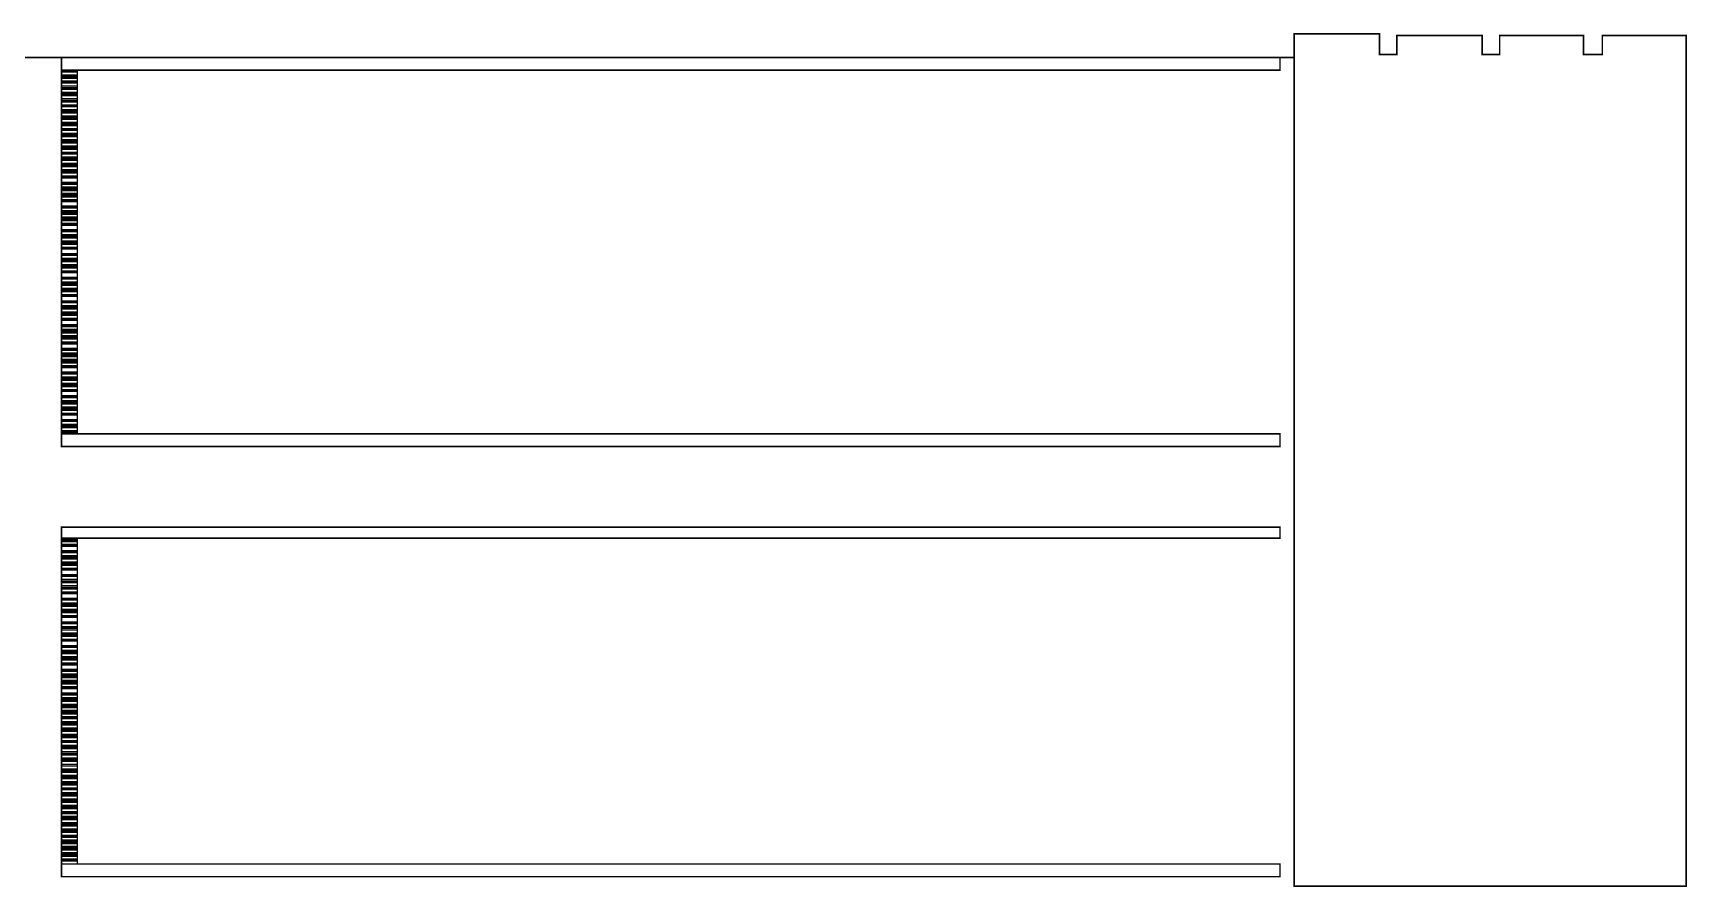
# Model space of a CAD drawing. Extents: x 36 to 176, y 113 to 255.
# Drawn here: x 65.65 to 109.95, y 130.41 to 153.27 of the extents above; entities that cross this region are included whole.
import ezdxf

# ---------------------------------------------------------------- set-up
doc = ezdxf.new("R2010")
doc.units = 0
doc.header["$MEASUREMENT"] = 0
doc.layers.add('C00-00-00-BLACK', color=7, linetype='Continuous')

msp = doc.modelspace()

# ---------------------------------------------------------------- linework, layer by layer
at = {"layer": 'C00-00-00-BLACK', "const_width": 0.0423}
for points in [[(109.926, 130.429), (99.4269, 130.429), (99.4269, 153.246), (101.713, 153.246), (101.713, 152.696), (102.179, 152.696), (102.179, 153.205), (104.465, 153.205), (104.465, 152.696), (104.931, 152.696), (104.931, 153.205), (107.174, 153.205), (107.174, 152.696), (107.681, 152.696), (107.681, 153.205), (109.926, 153.205), (109.926, 130.429)], [(66.4062, 152.612), (66.4062, 152.273), (99.0466, 152.273), (99.0466, 152.612), (66.4062, 152.612)], [(66.4062, 152.273), (66.4062, 142.536), (66.8306, 142.536), (66.8306, 152.273), (66.4062, 152.273)], [(66.4062, 142.536), (66.4062, 142.197), (99.0466, 142.197), (99.0466, 142.536), (66.4062, 142.536)], [(66.4062, 140.039), (66.4062, 139.743), (99.0466, 139.743), (99.0466, 140.039), (66.4062, 140.039)], [(66.4062, 139.743), (66.4062, 131.021), (66.8306, 131.021), (66.8306, 139.743), (66.4062, 139.743)], [(66.4062, 131.021), (66.4062, 130.683), (99.0466, 130.683), (99.0466, 131.021), (66.4062, 131.021)]]:
    msp.add_lwpolyline(points, close=True, dxfattribs=at)
for points in [[(99.4269, 152.612), (50.6166, 152.612), (41.1759, 150.199)], [(66.4062, 152.273), (66.5346, 152.273), (66.8306, 152.273)], [(66.4062, 152.231), (66.5759, 152.231), (66.8306, 152.231)], [(66.4062, 152.146), (66.6612, 152.146), (66.8306, 152.146)], [(66.4062, 152.104), (66.7025, 152.104), (66.8306, 152.104)], [(66.4062, 152.061), (66.7452, 152.061), (66.8306, 152.061)], [(66.4062, 151.977), (66.4916, 151.977), (66.8306, 151.977)], [(66.4062, 151.977), (66.5346, 151.977), (66.8306, 151.977)], [(66.4062, 151.934), (66.5759, 151.934), (66.8306, 151.934)], [(66.4062, 151.85), (66.6612, 151.85), (66.8306, 151.85)], [(66.4062, 151.807), (66.7025, 151.807), (66.8306, 151.807)], [(66.4062, 151.765), (66.7452, 151.765), (66.8306, 151.765)], [(66.4062, 151.681), (66.4916, 151.681), (66.8306, 151.681)], [(66.4062, 151.638), (66.5346, 151.638), (66.8306, 151.638)], [(66.4062, 151.595), (66.5759, 151.595), (66.8306, 151.595)], [(66.4062, 151.511), (66.6612, 151.511), (66.8306, 151.511)], [(66.4062, 151.468), (66.7025, 151.468), (66.8306, 151.468)], [(66.4062, 151.426), (66.7452, 151.426), (66.8306, 151.426)], [(66.4062, 151.342), (66.4916, 151.342), (66.8306, 151.342)], [(66.4062, 151.299), (66.5346, 151.299), (66.8306, 151.299)], [(66.4062, 151.299), (66.5759, 151.299), (66.8306, 151.299)], [(66.4062, 151.215), (66.6612, 151.215), (66.8306, 151.215)], [(66.4062, 151.172), (66.7025, 151.172), (66.8306, 151.172)], [(66.4062, 151.129), (66.7452, 151.129), (66.8306, 151.129)], [(66.4062, 151.045), (66.4916, 151.045), (66.8306, 151.045)], [(66.4062, 151.003), (66.5346, 151.003), (66.8306, 151.003)], [(66.4062, 150.961), (66.5759, 150.961), (66.8306, 150.961)], [(66.4062, 150.876), (66.6612, 150.876), (66.8306, 150.876)], [(66.4062, 150.833), (66.7025, 150.833), (66.8306, 150.833)], [(66.4062, 150.792), (66.7452, 150.792), (66.8306, 150.792)], [(66.4062, 150.706), (66.4916, 150.706), (66.8306, 150.706)], [(66.4062, 150.664), (66.5346, 150.664), (66.8306, 150.664)], [(66.4062, 150.664), (66.5759, 150.664), (66.8306, 150.664)], [(66.4062, 150.58), (66.6612, 150.58), (66.8306, 150.58)], [(66.4062, 150.537), (66.7025, 150.537), (66.8306, 150.537)], [(66.4062, 150.496), (66.7452, 150.496), (66.8306, 150.496)], [(66.4062, 150.41), (66.4916, 150.41), (66.8306, 150.41)], [(66.4062, 150.367), (66.5346, 150.367), (66.8306, 150.367)], [(66.4062, 150.326), (66.5759, 150.326), (66.8306, 150.326)], [(66.4062, 150.241), (66.6612, 150.241), (66.8306, 150.241)], [(66.4062, 150.199), (66.7025, 150.199), (66.8306, 150.199)], [(66.4062, 150.157), (66.7452, 150.157), (66.8306, 150.157)], [(66.4062, 150.071), (66.4916, 150.071), (66.8306, 150.071)], [(66.4062, 150.03), (66.5346, 150.03), (66.8306, 150.03)], [(66.4062, 150.03), (66.5759, 150.03), (66.8306, 150.03)], [(66.4062, 149.944), (66.6612, 149.944), (66.8306, 149.944)], [(66.4062, 149.903), (66.7025, 149.903), (66.8306, 149.903)], [(66.4062, 149.86), (66.7452, 149.86), (66.8306, 149.86)], [(66.4062, 149.775), (66.4916, 149.775), (66.8306, 149.775)], [(66.4062, 149.733), (66.5346, 149.733), (66.8306, 149.733)], [(66.4062, 149.691), (66.5759, 149.691), (66.8306, 149.691)], [(66.4062, 149.605), (66.6612, 149.605), (66.8306, 149.605)], [(66.4062, 149.564), (66.7025, 149.564), (66.8306, 149.564)], [(66.4062, 149.521), (66.7452, 149.521), (66.8306, 149.521)], [(66.4062, 149.437), (66.4916, 149.437), (66.8306, 149.437)], [(66.4062, 149.394), (66.5346, 149.394), (66.8306, 149.394)], [(66.4062, 149.394), (66.5759, 149.394), (66.8306, 149.394)], [(66.4062, 149.268), (66.6612, 149.268), (66.8306, 149.268)], [(66.4062, 149.268), (66.7025, 149.268), (66.8306, 149.268)], [(66.4062, 149.225), (66.7452, 149.225), (66.8306, 149.225)], [(66.4062, 149.141), (66.4916, 149.141), (66.8306, 149.141)], [(66.4062, 149.098), (66.5346, 149.098), (66.8306, 149.098)], [(66.4062, 149.056), (66.5759, 149.056), (66.8306, 149.056)], [(66.4062, 148.971), (66.6612, 148.971), (66.8306, 148.971)], [(66.4062, 148.929), (66.7025, 148.929), (66.8306, 148.929)], [(66.4062, 148.886), (66.7452, 148.886), (66.8306, 148.886)], [(66.4062, 148.802), (66.4916, 148.802), (66.8306, 148.802)], [(66.4062, 148.759), (66.5346, 148.759), (66.8306, 148.759)], [(66.4062, 148.759), (66.5759, 148.759), (66.8306, 148.759)], [(66.4062, 148.632), (66.6612, 148.632), (66.8306, 148.632)], [(66.4062, 148.632), (66.7025, 148.632), (66.8306, 148.632)], [(66.4062, 148.59), (66.7452, 148.59), (66.8306, 148.59)], [(66.4062, 148.506), (66.4916, 148.506), (66.8306, 148.506)], [(66.4062, 148.463), (66.5346, 148.463), (66.8306, 148.463)], [(66.4062, 148.42), (66.5759, 148.42), (66.8306, 148.42)], [(66.4062, 148.336), (66.6612, 148.336), (66.8306, 148.336)], [(66.4062, 148.293), (66.7025, 148.293), (66.8306, 148.293)], [(66.4062, 148.251), (66.7452, 148.251), (66.8306, 148.251)], [(66.4062, 148.167), (66.4916, 148.167), (66.8306, 148.167)], [(66.4062, 148.124), (66.5346, 148.124), (66.8306, 148.124)], [(66.4062, 148.124), (66.5759, 148.124), (66.8306, 148.124)], [(66.4062, 147.997), (66.6612, 147.997), (66.8306, 147.997)], [(66.4062, 147.997), (66.7025, 147.997), (66.8306, 147.997)], [(66.4062, 147.954), (66.7452, 147.954), (66.8306, 147.954)], [(66.4062, 147.87), (66.4916, 147.87), (66.8306, 147.87)], [(66.4062, 147.828), (66.5346, 147.828), (66.8306, 147.828)], [(66.4062, 147.786), (66.5759, 147.786), (66.8306, 147.786)], [(66.4062, 147.701), (66.6612, 147.701), (66.8306, 147.701)], [(66.4062, 147.658), (66.7025, 147.658), (66.8306, 147.658)], [(66.4062, 147.617), (66.7452, 147.617), (66.8306, 147.617)], [(66.4062, 147.531), (66.4916, 147.531), (66.8306, 147.531)], [(66.4062, 147.489), (66.5346, 147.489), (66.8306, 147.489)], [(66.4062, 147.489), (66.5759, 147.489), (66.8306, 147.489)], [(66.4062, 147.362), (66.6612, 147.362), (66.8306, 147.362)], [(66.4062, 147.362), (66.7025, 147.362), (66.8306, 147.362)], [(66.4062, 147.321), (66.7452, 147.321), (66.8306, 147.321)], [(66.4062, 147.235), (66.4916, 147.235), (66.8306, 147.235)], [(66.4062, 147.192), (66.5346, 147.192), (66.8306, 147.192)], [(66.4062, 147.151), (66.5759, 147.151), (66.8306, 147.151)], [(66.4062, 147.066), (66.6612, 147.066), (66.8306, 147.066)], [(66.4062, 147.024), (66.7025, 147.024), (66.8306, 147.024)], [(66.4062, 146.982), (66.7452, 146.982), (66.8306, 146.982)], [(66.4062, 146.896), (66.4916, 146.896), (66.8306, 146.896)], [(66.4062, 146.855), (66.5346, 146.855), (66.8306, 146.855)], [(66.4062, 146.855), (66.5759, 146.855), (66.8306, 146.855)], [(66.4062, 146.728), (66.6612, 146.728), (66.8306, 146.728)], [(66.4062, 146.728), (66.7025, 146.728), (66.8306, 146.728)], [(66.4062, 146.685), (66.7452, 146.685), (66.8306, 146.685)], [(66.4062, 146.6), (66.4916, 146.6), (66.8306, 146.6)], [(66.4062, 146.558), (66.5346, 146.558), (66.8306, 146.558)], [(66.4062, 146.516), (66.5759, 146.516), (66.8306, 146.516)], [(66.4062, 146.43), (66.6612, 146.43), (66.8306, 146.43)], [(66.4062, 146.389), (66.7025, 146.389), (66.8306, 146.389)], [(66.4062, 146.346), (66.7452, 146.346), (66.8306, 146.346)], [(66.4062, 146.262), (66.4916, 146.262), (66.8306, 146.262)], [(66.4062, 146.219), (66.5346, 146.219), (66.8306, 146.219)], [(66.4062, 146.219), (66.5759, 146.219), (66.8306, 146.219)], [(66.4062, 146.093), (66.6612, 146.093), (66.8306, 146.093)], [(66.4062, 146.093), (66.7025, 146.093), (66.8306, 146.093)], [(66.4062, 146.05), (66.7452, 146.05), (66.8306, 146.05)], [(66.4062, 145.966), (66.4916, 145.966), (66.8306, 145.966)], [(66.4062, 145.923), (66.5346, 145.923), (66.8306, 145.923)], [(66.4062, 145.881), (66.5759, 145.881), (66.8306, 145.881)], [(66.4062, 145.796), (66.6612, 145.796), (66.8306, 145.796)], [(66.4062, 145.754), (66.7025, 145.754), (66.8306, 145.754)], [(66.4062, 145.711), (66.7452, 145.711), (66.8306, 145.711)], [(66.4062, 145.627), (66.4916, 145.627), (66.8306, 145.627)], [(66.4062, 145.584), (66.5346, 145.584), (66.8306, 145.584)], [(66.4062, 145.584), (66.5759, 145.584), (66.8306, 145.584)], [(66.4062, 145.457), (66.6612, 145.457), (66.8306, 145.457)], [(66.4062, 145.457), (66.7025, 145.457), (66.8306, 145.457)], [(66.4062, 145.415), (66.7452, 145.415), (66.8306, 145.415)], [(66.4062, 145.331), (66.4916, 145.331), (66.8306, 145.331)], [(66.4062, 145.288), (66.5346, 145.288), (66.8306, 145.288)], [(66.4062, 145.245), (66.5759, 145.245), (66.8306, 145.245)], [(66.4062, 145.161), (66.6612, 145.161), (66.8306, 145.161)], [(66.4062, 145.118), (66.7025, 145.118), (66.8306, 145.118)], [(66.4062, 145.076), (66.7452, 145.076), (66.8306, 145.076)], [(66.4062, 144.992), (66.4916, 144.992), (66.8306, 144.992)], [(66.4062, 144.949), (66.5346, 144.949), (66.8306, 144.949)], [(66.4062, 144.949), (66.5759, 144.949), (66.8306, 144.949)], [(66.4062, 144.822), (66.6612, 144.822), (66.8306, 144.822)], [(66.4062, 144.822), (66.7025, 144.822), (66.8306, 144.822)], [(66.4062, 144.779), (66.7452, 144.779), (66.8306, 144.779)], [(66.4062, 144.695), (66.4916, 144.695), (66.8306, 144.695)], [(66.4062, 144.653), (66.5346, 144.653), (66.8306, 144.653)], [(66.4062, 144.611), (66.5759, 144.611), (66.8306, 144.611)], [(66.4062, 144.526), (66.6612, 144.526), (66.8306, 144.526)], [(66.4062, 144.483), (66.7025, 144.483), (66.8306, 144.483)], [(66.4062, 144.442), (66.7452, 144.442), (66.8306, 144.442)], [(66.4062, 144.356), (66.4916, 144.356), (66.8306, 144.356)], [(66.4062, 144.314), (66.5346, 144.314), (66.8306, 144.314)], [(66.4062, 144.314), (66.5759, 144.314), (66.8306, 144.314)], [(66.4062, 144.187), (66.6612, 144.187), (66.8306, 144.187)], [(66.4062, 144.187), (66.7025, 144.187), (66.8306, 144.187)], [(66.4062, 144.146), (66.7452, 144.146), (66.8306, 144.146)], [(66.4062, 144.06), (66.4916, 144.06), (66.8306, 144.06)], [(66.4062, 144.017), (66.5346, 144.017), (66.8306, 144.017)], [(66.4062, 143.976), (66.5759, 143.976), (66.8306, 143.976)], [(66.4062, 143.891), (66.6612, 143.891), (66.8306, 143.891)], [(66.4062, 143.849), (66.7025, 143.849), (66.8306, 143.849)], [(66.4062, 143.807), (66.7452, 143.807), (66.8306, 143.807)], [(66.4062, 143.721), (66.4916, 143.721), (66.8306, 143.721)], [(66.4062, 143.68), (66.5346, 143.68), (66.8306, 143.68)], [(66.4062, 143.68), (66.5759, 143.68), (66.8306, 143.68)], [(66.4062, 143.553), (66.6612, 143.553), (66.8306, 143.553)], [(66.4062, 143.553), (66.7025, 143.553), (66.8306, 143.553)], [(66.4062, 143.51), (66.7452, 143.51), (66.8306, 143.51)], [(66.4062, 143.425), (66.4916, 143.425), (66.8306, 143.425)], [(66.4062, 143.383), (66.5346, 143.383), (66.8306, 143.383)], [(66.4062, 143.341), (66.5759, 143.341), (66.8306, 143.341)], [(66.4062, 143.255), (66.6612, 143.255), (66.8306, 143.255)], [(66.4062, 143.214), (66.7025, 143.214), (66.8306, 143.214)], [(66.4062, 143.171), (66.7452, 143.171), (66.8306, 143.171)], [(66.4062, 143.087), (66.4916, 143.087), (66.8306, 143.087)], [(66.4062, 143.044), (66.5346, 143.044), (66.8306, 143.044)], [(66.4062, 143.044), (66.5759, 143.044), (66.8306, 143.044)], [(66.4062, 142.918), (66.6612, 142.918), (66.8306, 142.918)], [(66.4062, 142.918), (66.7025, 142.918), (66.8306, 142.918)], [(66.4062, 142.875), (66.7452, 142.875), (66.8306, 142.875)], [(66.4062, 142.791), (66.4916, 142.791), (66.8306, 142.791)], [(66.4062, 142.748), (66.5346, 142.748), (66.8306, 142.748)], [(66.4062, 142.706), (66.5759, 142.706), (66.8306, 142.706)], [(66.4062, 142.621), (66.6612, 142.621), (66.8306, 142.621)], [(66.4062, 142.579), (66.7025, 142.579), (66.8306, 142.579)], [(66.4062, 142.536), (66.7452, 142.536), (66.8306, 142.536)], [(66.4062, 139.7), (66.5346, 139.7), (66.8306, 139.7)], [(66.4062, 139.657), (66.5759, 139.657), (66.8306, 139.657)], [(66.4062, 139.573), (66.6612, 139.573), (66.8306, 139.573)], [(66.4062, 139.531), (66.7025, 139.531), (66.8306, 139.531)], [(66.4062, 139.531), (66.7452, 139.531), (66.8306, 139.531)], [(66.4062, 139.404), (66.4916, 139.404), (66.8306, 139.404)], [(66.4062, 139.404), (66.5346, 139.404), (66.8306, 139.404)], [(66.4062, 139.361), (66.5759, 139.361), (66.8306, 139.361)], [(66.4062, 139.277), (66.6612, 139.277), (66.8306, 139.277)], [(66.4062, 139.234), (66.7025, 139.234), (66.8306, 139.234)], [(66.4062, 139.192), (66.7452, 139.192), (66.8306, 139.192)], [(66.4062, 139.107), (66.4916, 139.107), (66.8306, 139.107)], [(66.4062, 139.065), (66.5346, 139.065), (66.8306, 139.065)], [(66.4062, 139.022), (66.5759, 139.022), (66.8306, 139.022)], [(66.4062, 138.938), (66.6612, 138.938), (66.8306, 138.938)], [(66.4062, 138.895), (66.7025, 138.895), (66.8306, 138.895)], [(66.4062, 138.895), (66.7452, 138.895), (66.8306, 138.895)], [(66.4062, 138.768), (66.4916, 138.768), (66.8306, 138.768)], [(66.4062, 138.768), (66.5346, 138.768), (66.8306, 138.768)], [(66.4062, 138.726), (66.5759, 138.726), (66.8306, 138.726)], [(66.4062, 138.642), (66.6612, 138.642), (66.8306, 138.642)], [(66.4062, 138.599), (66.7025, 138.599), (66.8306, 138.599)], [(66.4062, 138.558), (66.7452, 138.558), (66.8306, 138.558)], [(66.4062, 138.472), (66.4916, 138.472), (66.8306, 138.472)], [(66.4062, 138.429), (66.5346, 138.429), (66.8306, 138.429)], [(66.4062, 138.388), (66.5759, 138.388), (66.8306, 138.388)], [(66.4062, 138.303), (66.6612, 138.303), (66.8306, 138.303)], [(66.4062, 138.261), (66.7025, 138.261), (66.8306, 138.261)], [(66.4062, 138.261), (66.7452, 138.261), (66.8306, 138.261)], [(66.4062, 138.133), (66.4916, 138.133), (66.8306, 138.133)], [(66.4062, 138.133), (66.5346, 138.133), (66.8306, 138.133)], [(66.4062, 138.092), (66.5759, 138.092), (66.8306, 138.092)], [(66.4062, 138.006), (66.6612, 138.006), (66.8306, 138.006)], [(66.4062, 137.964), (66.7025, 137.964), (66.8306, 137.964)], [(66.4062, 137.922), (66.7452, 137.922), (66.8306, 137.922)], [(66.4062, 137.837), (66.4916, 137.837), (66.8306, 137.837)], [(66.4062, 137.796), (66.5346, 137.796), (66.8306, 137.796)], [(66.4062, 137.753), (66.5759, 137.753), (66.8306, 137.753)], [(66.4062, 137.667), (66.6612, 137.667), (66.8306, 137.667)], [(66.4062, 137.626), (66.7025, 137.626), (66.8306, 137.626)], [(66.4062, 137.626), (66.7452, 137.626), (66.8306, 137.626)], [(66.4062, 137.499), (66.4916, 137.499), (66.8306, 137.499)], [(66.4062, 137.499), (66.5346, 137.499), (66.8306, 137.499)], [(66.4062, 137.457), (66.5759, 137.457), (66.8306, 137.457)], [(66.4062, 137.371), (66.6612, 137.371), (66.8306, 137.371)], [(66.4062, 137.33), (66.7025, 137.33), (66.8306, 137.33)], [(66.4062, 137.287), (66.7452, 137.287), (66.8306, 137.287)], [(66.4062, 137.203), (66.4916, 137.203), (66.8306, 137.203)], [(66.4062, 137.16), (66.5346, 137.16), (66.8306, 137.16)], [(66.4062, 137.118), (66.5759, 137.118), (66.8306, 137.118)], [(66.4062, 137.033), (66.6612, 137.033), (66.8306, 137.033)], [(66.4062, 136.991), (66.7025, 136.991), (66.8306, 136.991)], [(66.4062, 136.991), (66.7452, 136.991), (66.8306, 136.991)], [(66.4062, 136.864), (66.4916, 136.864), (66.8306, 136.864)], [(66.4062, 136.864), (66.5346, 136.864), (66.8306, 136.864)], [(66.4062, 136.821), (66.5759, 136.821), (66.8306, 136.821)], [(66.4062, 136.737), (66.6612, 136.737), (66.8306, 136.737)], [(66.4062, 136.694), (66.7025, 136.694), (66.8306, 136.694)], [(66.4062, 136.652), (66.7452, 136.652), (66.8306, 136.652)], [(66.4062, 136.568), (66.4916, 136.568), (66.8306, 136.568)], [(66.4062, 136.525), (66.5346, 136.525), (66.8306, 136.525)], [(66.4062, 136.482), (66.5759, 136.482), (66.8306, 136.482)], [(66.4062, 136.398), (66.6612, 136.398), (66.8306, 136.398)], [(66.4062, 136.356), (66.7025, 136.356), (66.8306, 136.356)], [(66.4062, 136.356), (66.7452, 136.356), (66.8306, 136.356)], [(66.4062, 136.229), (66.4916, 136.229), (66.8306, 136.229)], [(66.4062, 136.229), (66.5346, 136.229), (66.8306, 136.229)], [(66.4062, 136.186), (66.5759, 136.186), (66.8306, 136.186)], [(66.4062, 136.102), (66.6612, 136.102), (66.8306, 136.102)], [(66.4062, 136.059), (66.7025, 136.059), (66.8306, 136.059)], [(66.4062, 136.017), (66.7452, 136.017), (66.8306, 136.017)], [(66.4062, 135.932), (66.4916, 135.932), (66.8306, 135.932)], [(66.4062, 135.89), (66.5346, 135.89), (66.8306, 135.89)], [(66.4062, 135.847), (66.5759, 135.847), (66.8306, 135.847)], [(66.4062, 135.763), (66.6612, 135.763), (66.8306, 135.763)], [(66.4062, 135.72), (66.7025, 135.72), (66.8306, 135.72)], [(66.4062, 135.72), (66.7452, 135.72), (66.8306, 135.72)], [(66.4062, 135.593), (66.4916, 135.593), (66.8306, 135.593)], [(66.4062, 135.593), (66.5346, 135.593), (66.8306, 135.593)], [(66.4062, 135.551), (66.5759, 135.551), (66.8306, 135.551)], [(66.4062, 135.467), (66.6612, 135.467), (66.8306, 135.467)], [(66.4062, 135.424), (66.7025, 135.424), (66.8306, 135.424)], [(66.4062, 135.383), (66.7452, 135.383), (66.8306, 135.383)], [(66.4062, 135.297), (66.4916, 135.297), (66.8306, 135.297)], [(66.4062, 135.254), (66.5346, 135.254), (66.8306, 135.254)], [(66.4062, 135.213), (66.5759, 135.213), (66.8306, 135.213)], [(66.4062, 135.128), (66.6612, 135.128), (66.8306, 135.128)], [(66.4062, 135.086), (66.7025, 135.086), (66.8306, 135.086)], [(66.4062, 135.044), (66.7452, 135.044), (66.8306, 135.044)], [(66.4062, 134.958), (66.4916, 134.958), (66.8306, 134.958)], [(66.4062, 134.958), (66.5346, 134.958), (66.8306, 134.958)], [(66.4062, 134.917), (66.5759, 134.917), (66.8306, 134.917)], [(66.4062, 134.831), (66.6612, 134.831), (66.8306, 134.831)], [(66.4062, 134.789), (66.7025, 134.789), (66.8306, 134.789)], [(66.4062, 134.747), (66.7452, 134.747), (66.8306, 134.747)], [(66.4062, 134.662), (66.4916, 134.662), (66.8306, 134.662)], [(66.4062, 134.621), (66.5346, 134.621), (66.8306, 134.621)], [(66.4062, 134.578), (66.5759, 134.578), (66.8306, 134.578)], [(66.4062, 134.492), (66.6612, 134.492), (66.8306, 134.492)], [(66.4062, 134.451), (66.7025, 134.451), (66.8306, 134.451)], [(66.4062, 134.408), (66.7452, 134.408), (66.8306, 134.408)], [(66.4062, 134.324), (66.4916, 134.324), (66.8306, 134.324)], [(66.4062, 134.324), (66.5346, 134.324), (66.8306, 134.324)], [(66.4062, 134.282), (66.5759, 134.282), (66.8306, 134.282)], [(66.4062, 134.196), (66.6612, 134.196), (66.8306, 134.196)], [(66.4062, 134.155), (66.7025, 134.155), (66.8306, 134.155)], [(66.4062, 134.112), (66.7452, 134.112), (66.8306, 134.112)], [(66.4062, 134.028), (66.4916, 134.028), (66.8306, 134.028)], [(66.4062, 133.985), (66.5346, 133.985), (66.8306, 133.985)], [(66.4062, 133.943), (66.5759, 133.943), (66.8306, 133.943)], [(66.4062, 133.858), (66.6612, 133.858), (66.8306, 133.858)], [(66.4062, 133.816), (66.7025, 133.816), (66.8306, 133.816)], [(66.4062, 133.773), (66.7452, 133.773), (66.8306, 133.773)], [(66.4062, 133.689), (66.4916, 133.689), (66.8306, 133.689)], [(66.4062, 133.689), (66.5346, 133.689), (66.8306, 133.689)], [(66.4062, 133.646), (66.5759, 133.646), (66.8306, 133.646)], [(66.4062, 133.562), (66.6612, 133.562), (66.8306, 133.562)], [(66.4062, 133.519), (66.7025, 133.519), (66.8306, 133.519)], [(66.4062, 133.477), (66.7452, 133.477), (66.8306, 133.477)], [(66.4062, 133.393), (66.4916, 133.393), (66.8306, 133.393)], [(66.4062, 133.35), (66.5346, 133.35), (66.8306, 133.35)], [(66.4062, 133.307), (66.5759, 133.307), (66.8306, 133.307)], [(66.4062, 133.223), (66.6612, 133.223), (66.8306, 133.223)], [(66.4062, 133.181), (66.7025, 133.181), (66.8306, 133.181)], [(66.4062, 133.138), (66.7452, 133.138), (66.8306, 133.138)], [(66.4062, 133.054), (66.4916, 133.054), (66.8306, 133.054)], [(66.4062, 133.011), (66.5346, 133.011), (66.8306, 133.011)], [(66.4062, 133.011), (66.5759, 133.011), (66.8306, 133.011)], [(66.4062, 132.927), (66.6612, 132.927), (66.8306, 132.927)], [(66.4062, 132.884), (66.7025, 132.884), (66.8306, 132.884)], [(66.4062, 132.842), (66.7452, 132.842), (66.8306, 132.842)], [(66.4062, 132.757), (66.4916, 132.757), (66.8306, 132.757)], [(66.4062, 132.715), (66.5346, 132.715), (66.8306, 132.715)], [(66.4062, 132.672), (66.5759, 132.672), (66.8306, 132.672)], [(66.4062, 132.588), (66.6612, 132.588), (66.8306, 132.588)], [(66.4062, 132.545), (66.7025, 132.545), (66.8306, 132.545)], [(66.4062, 132.504), (66.7452, 132.504), (66.8306, 132.504)], [(66.4062, 132.418), (66.4916, 132.418), (66.8306, 132.418)], [(66.4062, 132.376), (66.5346, 132.376), (66.8306, 132.376)], [(66.4062, 132.376), (66.5759, 132.376), (66.8306, 132.376)], [(66.4062, 132.292), (66.6612, 132.292), (66.8306, 132.292)], [(66.4062, 132.249), (66.7025, 132.249), (66.8306, 132.249)], [(66.4062, 132.208), (66.7452, 132.208), (66.8306, 132.208)], [(66.4062, 132.122), (66.4916, 132.122), (66.8306, 132.122)], [(66.4062, 132.079), (66.5346, 132.079), (66.8306, 132.079)], [(66.4062, 132.038), (66.5759, 132.038), (66.8306, 132.038)], [(66.4062, 131.953), (66.6612, 131.953), (66.8306, 131.953)], [(66.4062, 131.911), (66.7025, 131.911), (66.8306, 131.911)], [(66.4062, 131.869), (66.7452, 131.869), (66.8306, 131.869)], [(66.4062, 131.783), (66.4916, 131.783), (66.8306, 131.783)], [(66.4062, 131.742), (66.5346, 131.742), (66.8306, 131.742)], [(66.4062, 131.742), (66.5759, 131.742), (66.8306, 131.742)], [(66.4062, 131.656), (66.6612, 131.656), (66.8306, 131.656)], [(66.4062, 131.614), (66.7025, 131.614), (66.8306, 131.614)], [(66.4062, 131.572), (66.7452, 131.572), (66.8306, 131.572)], [(66.4062, 131.487), (66.4916, 131.487), (66.8306, 131.487)], [(66.4062, 131.446), (66.5346, 131.446), (66.8306, 131.446)], [(66.4062, 131.403), (66.5759, 131.403), (66.8306, 131.403)], [(66.4062, 131.317), (66.6612, 131.317), (66.8306, 131.317)], [(66.4062, 131.276), (66.7025, 131.276), (66.8306, 131.276)], [(66.4062, 131.233), (66.7452, 131.233), (66.8306, 131.233)], [(66.4062, 131.149), (66.4916, 131.149), (66.8306, 131.149)], [(66.4062, 131.107), (66.5346, 131.107), (66.8306, 131.107)], [(66.4062, 131.107), (66.5759, 131.107), (66.8306, 131.107)]]:
    msp.add_lwpolyline(points, dxfattribs=at)

doc.saveas('drawing.dxf')
